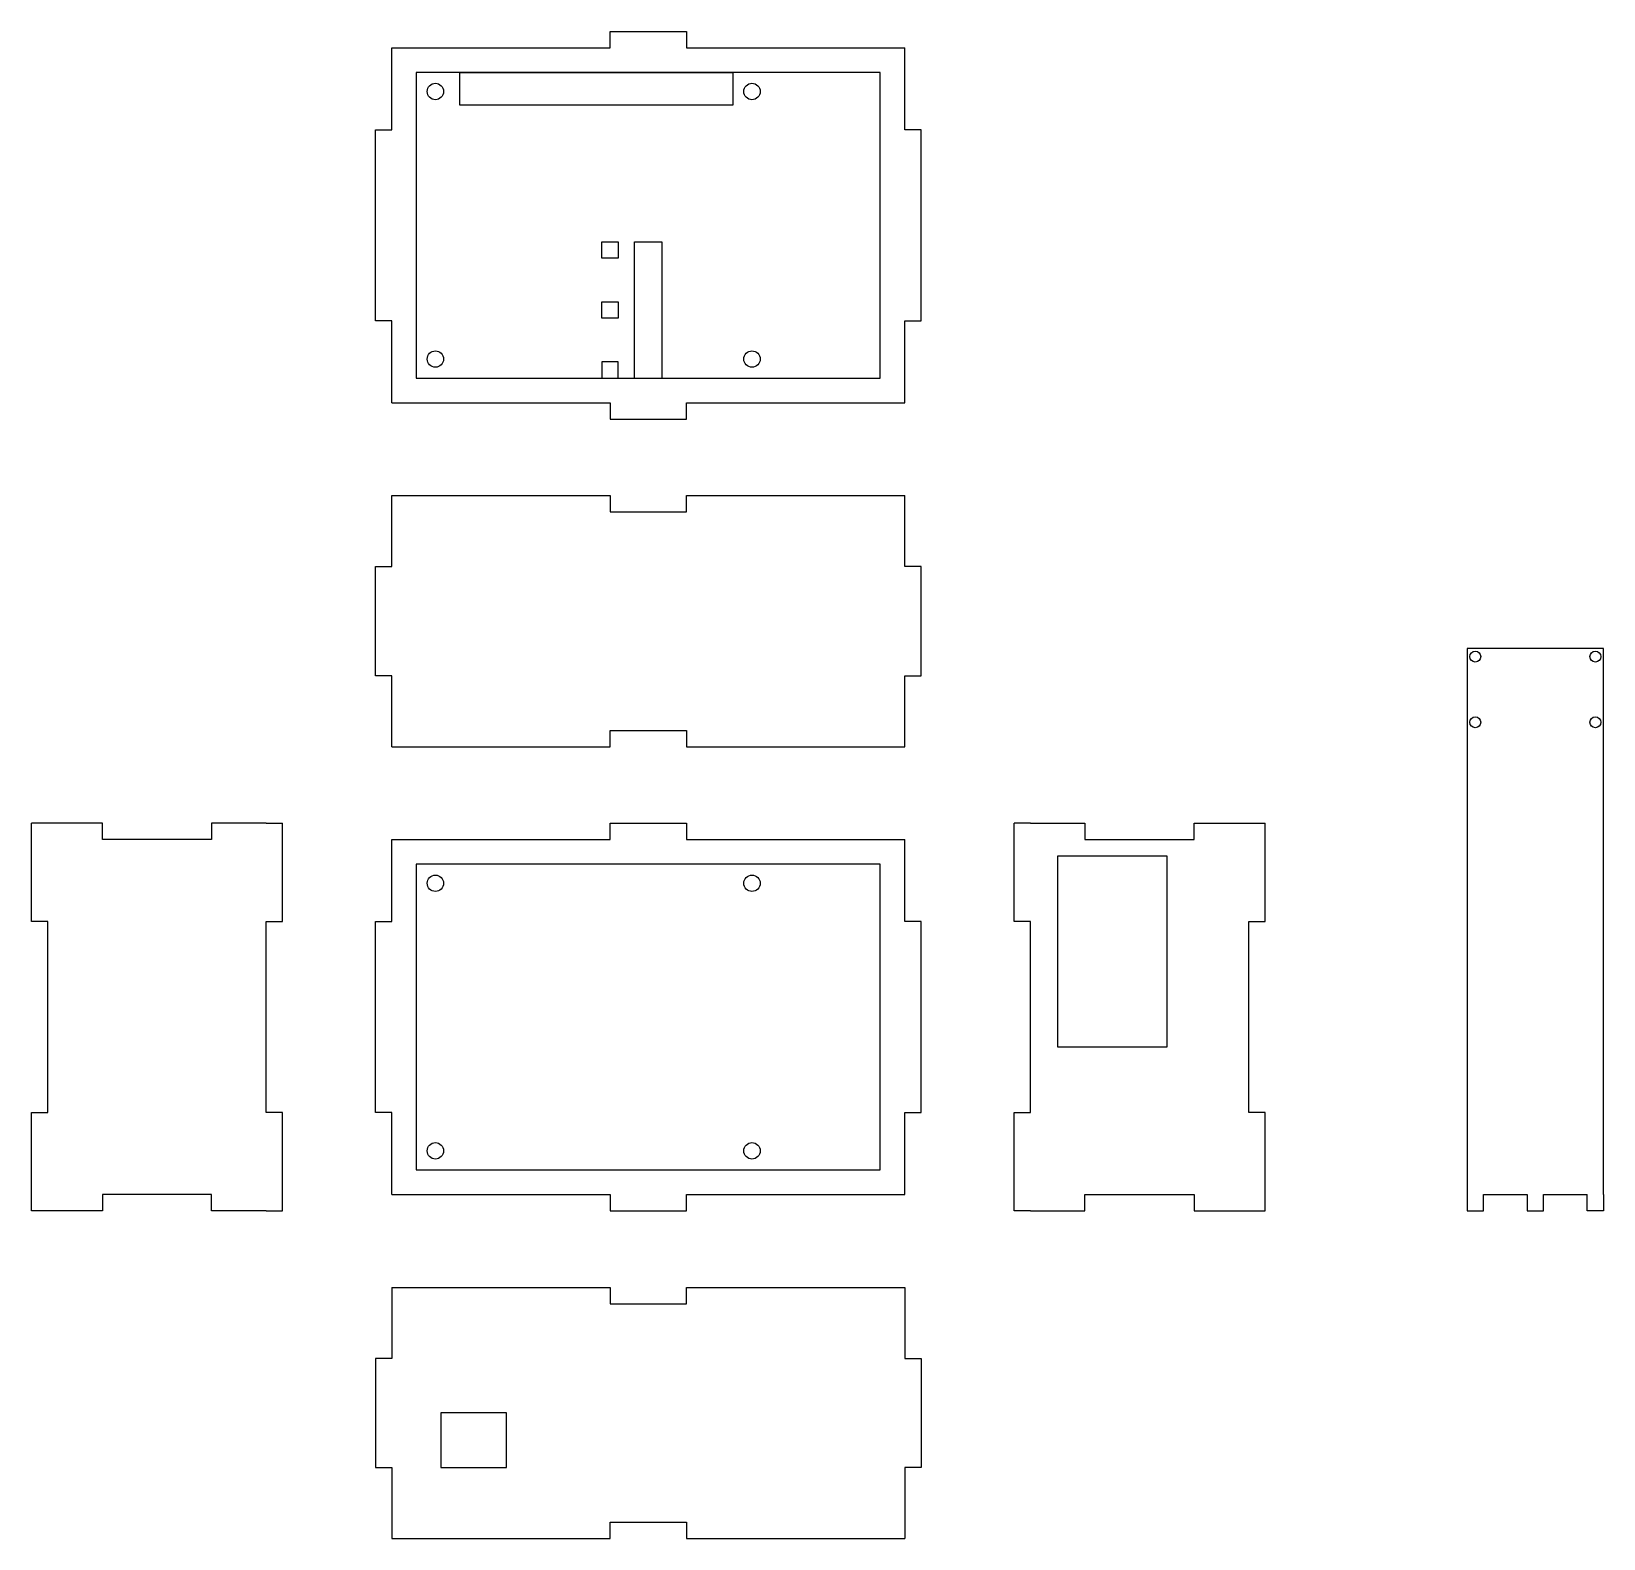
# Model space of a CAD drawing. Header units: inches. Extents: x -63 to 225, y -63 to 213.
import ezdxf

# ---------------------------------------------------------------- set-up
doc = ezdxf.new("R2010")
doc.units = ezdxf.units.IN
doc.header["$MEASUREMENT"] = 0
doc.layers.add('PINS_TOP', color=1, linetype='Continuous')

msp = doc.modelspace()

# ---------------------------------------------------------------- linework, layer by layer
for p, q in [((43, 210), (43, 213)), ((43, 213), (57, 213)), ((57, 213), (57, 210)), ((3, 210), (43, 210)), ((3, 195, 35), (3, 210, 35)), ((57, 210), (97, 210)), ((97, 195, 35), (97, 210, 35)), ((15.5, 205.5), (65.5, 205.5)), ((15.5, 199.5), (15.5, 205.5)), ((65.5, 205.5), (65.5, 199.5)), ((65.5, 199.5), (15.5, 199.5)), ((0, 160, 35), (0, 195, 35)), ((0, 195, 35), (3, 195, 35)), ((100, 195, 35), (97, 195, 35)), ((100, 160, 35), (100, 195, 35)), ((41.5, 171.5), (41.5, 174.5)), ((41.5, 174.5), (44.5, 174.5)), ((44.5, 174.5), (44.5, 171.5)), ((47.5, 149.5), (47.5, 174.5)), ((47.5, 174.5), (52.5, 174.5)), ((52.5, 174.5), (52.5, 149.5)), ((44.5, 171.5), (41.5, 171.5)), ((41.5, 163.5), (44.5, 163.5)), ((41.5, 160.5), (41.5, 163.5)), ((44.5, 163.5), (44.5, 160.5)), ((3, 160), (0, 160)), ((3, 145), (3, 160)), ((44.5, 160.5), (41.5, 160.5)), ((97, 145), (97, 160)), ((97, 160), (100, 160)), ((100, 160), (100, 160, 35)), ((44.5, 152.5), (41.5, 152.5)), ((41.5, 152.5), (41.5, 149.5)), ((44.5, 149.5), (44.5, 152.5)), ((41.5, 149.5), (44.5, 149.5)), ((47.5, 149.5), (52.5, 149.5)), ((3, 145), (43, 145)), ((43, 145), (43, 142)), ((57, 142), (57, 145)), ((57, 145), (97, 145)), ((43, 142), (57, 142)), ((3, 128), (43, 128)), ((3, 125), (3, 128)), ((43, 128), (43, 125)), ((57, 125), (57, 128)), ((57, 128), (97, 128)), ((97, 125), (97, 128)), ((3, 115), (3, 125)), ((43, 125), (57, 125)), ((97, 115), (97, 125)), ((0, 95), (0, 115)), ((0, 115), (3, 115)), ((100, 115), (97, 115)), ((100, 95), (100, 115)), ((225, 100), (200, 100)), ((200, 100), (200, 0)), ((225, 0), (225, 100)), ((3, 95), (0, 95)), ((3, 85), (3, 95)), ((97, 85), (97, 95)), ((97, 95), (100, 95)), ((3, 82), (3, 85)), ((43, 82), (43, 85)), ((43, 85), (57, 85)), ((57, 85), (57, 82)), ((97, 82), (97, 85)), ((3, 82), (43, 82)), ((57, 82), (97, 82)), ((-60, 68), (-63, 68)), ((-63, 50), (-63, 68)), ((-50, 68), (-60, 68)), ((-50, 65), (-50, 68)), ((-20, 68), (-30, 68)), ((-30, 68), (-30, 65)), ((-20, 68), (-17, 68)), ((-17, 50), (-17, 68)), ((43, 65), (43, 68)), ((43, 68), (57, 68)), ((57, 68), (57, 65)), ((120, 68), (117, 68)), ((117, 50), (117, 68)), ((120, 68), (130, 68)), ((130, 68), (130, 65)), ((150, 65), (150, 68)), ((150, 68), (160, 68)), ((160, 68), (163, 68)), ((163, 50), (163, 68)), ((-30, 65), (-50, 65)), ((3, 65), (43, 65)), ((3, 50, 35), (3, 65, 35)), ((57, 65), (97, 65)), ((97, 50, 35), (97, 65, 35)), ((130, 65), (150, 65)), ((125, 62), (145, 62)), ((125, 27), (125, 62)), ((145, 62), (145, 27)), ((-60, 50), (-63, 50)), ((-60, 15), (-60, 50)), ((-20, 15), (-20, 50)), ((-20, 50), (-17, 50)), ((0, 15, 35), (0, 50, 35)), ((0, 50, 35), (3, 50, 35)), ((100, 50, 35), (97, 50, 35)), ((100, 15, 35), (100, 50, 35)), ((120, 50), (117, 50)), ((120, 15), (120, 50)), ((160, 15), (160, 50)), ((160, 50), (163, 50)), ((145, 27), (125, 27)), ((-63, -3), (-63, 15)), ((-63, 15), (-60, 15)), ((-17, 15), (-20, 15)), ((-17, -3), (-17, 15)), ((3, 15), (0, 15)), ((3, 0), (3, 15)), ((97, 0), (97, 15)), ((97, 15), (100, 15)), ((100, 15), (100, 15, 35)), ((117, -3), (117, 15)), ((117, 15), (120, 15)), ((163, 15), (160, 15)), ((163, -3), (163, 15)), ((-30, 0), (-50, 0)), ((-50, 0), (-50, -3)), ((-30, -3), (-30, 0)), ((3, 0), (43, 0)), ((43, 0), (43, -3)), ((57, -3), (57, 0)), ((57, 0), (97, 0)), ((130, -3), (130, 0)), ((130, 0), (150, 0)), ((150, 0), (150, -3)), ((200, 0), (200, -3)), ((203, -3), (203, 0)), ((203, 0), (211, 0)), ((211, 0), (211, -3)), ((214, -3), (214, 0)), ((214, 0), (222, 0)), ((222, -3), (222, 0)), ((225, 0), (225, -3)), ((-60, -3), (-63, -3)), ((-50, -3), (-60, -3)), ((-20, -3), (-30, -3)), ((-20, -3), (-17, -3)), ((43, -3), (57, -3)), ((120, -3), (117, -3)), ((120, -3), (130, -3)), ((150, -3), (160, -3)), ((160, -3), (163, -3)), ((200, -3), (203, -3)), ((211, -3), (212.5, -3)), ((212.5, -3), (214, -3)), ((225, -3), (222, -3)), ((3, -17), (43, -17)), ((3, -17), (3, -20)), ((43, -17), (43, -20)), ((57, -20), (57, -17)), ((57, -17), (97, -17)), ((97, -17), (97, -20)), ((3, -20), (3, -30)), ((43, -20), (57, -20)), ((97, -20), (97, -30)), ((3, -30), (0, -30)), ((0, -30), (0, -50)), ((97, -30), (100, -30)), ((100, -30), (100, -50)), ((24, -40), (12, -40)), ((12, -40), (12, -50)), ((24, -50), (24, -40)), ((0, -50), (3, -50)), ((3, -50), (3, -60)), ((12, -50), (24, -50)), ((100, -50), (97, -50)), ((97, -50), (97, -60)), ((3, -60), (3, -63)), ((43, -63), (43, -60)), ((43, -60), (57, -60)), ((57, -60), (57, -63)), ((97, -60), (97, -63)), ((3, -63), (43, -63)), ((57, -63), (97, -63))]:
    msp.add_line(p, q)
at = {"color": 1}
msp.add_lwpolyline([(7.5, 4.5), (92.5, 4.5), (92.5, 60.5), (7.5, 60.5)], close=True, dxfattribs=at)
for centre, radius in [((201.5, 98.51), 1), ((223.5, 98.51), 1), ((201.5, 86.49), 1), ((223.5, 86.49), 1), ((11, 57), 1.5), ((69, 57), 1.5), ((11, 8), 1.5), ((69, 8), 1.5)]:
    msp.add_circle(centre, radius)
at = {"layer": 'PINS_TOP'}
msp.add_lwpolyline([(7.5, 149.5), (92.5, 149.5), (92.5, 205.5), (7.5, 205.5)], close=True, dxfattribs=at)
for centre in [(11, 202), (69, 202), (11, 153), (69, 153)]:
    msp.add_circle(centre, 1.5, dxfattribs=at)

doc.saveas('drawing.dxf')
